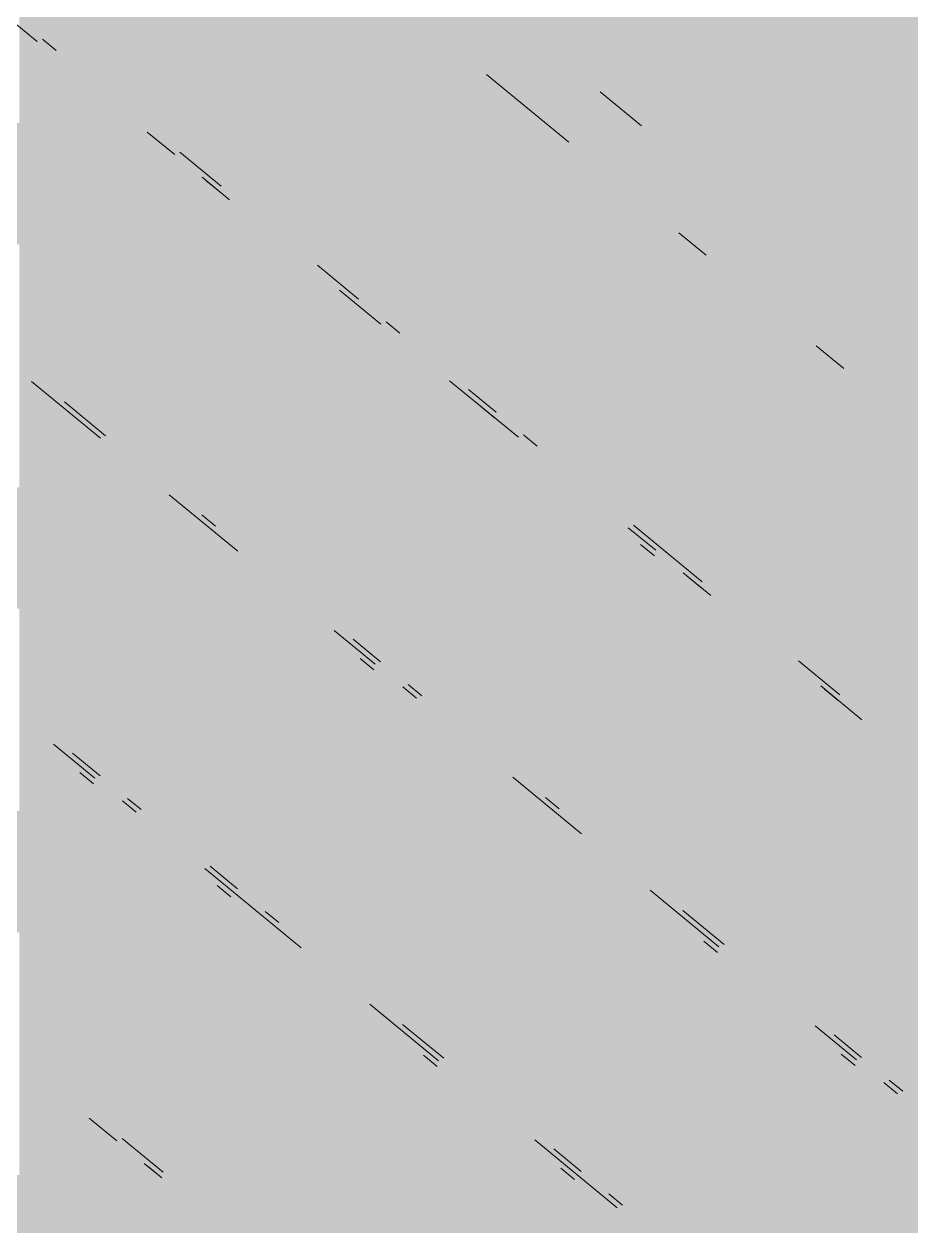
# Model space of a CAD drawing. Header units: millimetres. Extents: x 5 to 1315, y 5 to 292.
# Drawn here: x 1193.778 to 1195.892, y 88.47 to 91.334 of the extents above; entities that cross this region are included whole.
import ezdxf

# ---------------------------------------------------------------- set-up
doc = ezdxf.new("R2010")
doc.units = ezdxf.units.MM
doc.layers.add('EXISTING', color=7, linetype='Continuous')
doc.layers.add('IMAGES', color=7, linetype='Continuous')

# ---------------------------------------------------------------- blocks, each defined once
blk = doc.blocks.new('SHEET_03')
at = {"layer": 'EXISTING', "color": 250, "lineweight": 9}
for p, q in [((293.6785, 91.3996), (293.8095, 91.2918)), ((293.8548, 91.2708), (293.822, 91.2977)), ((294.8801, 91.2136), (295.0766, 91.052)), ((295.2499, 91.091), (295.1516, 91.1718)), ((294.0716, 91.0764), (294.1372, 91.0225)), ((294.248, 90.9476), (294.1497, 91.0284)), ((294.2027, 90.9686), (294.2682, 90.9148)), ((294.2446, 90.9342), (294.2118, 90.9611)), ((295.3388, 90.8365), (295.4043, 90.7826)), ((294.5756, 90.6782), (294.4773, 90.759)), ((294.5303, 90.6993), (294.6286, 90.6185)), ((294.6739, 90.5974), (294.6411, 90.6244)), ((295.6664, 90.5672), (295.7319, 90.5133)), ((293.7963, 90.4817), (293.9602, 90.347)), ((294.7924, 90.4838), (294.9563, 90.3492)), ((294.9032, 90.4089), (294.8377, 90.4628)), ((293.9726, 90.3529), (293.8744, 90.4337)), ((294.8998, 90.3955), (294.8671, 90.4224)), ((295.0015, 90.3281), (294.9688, 90.355)), ((294.124, 90.2123), (294.2878, 90.0777)), ((294.2348, 90.1374), (294.202, 90.1643)), ((295.2184, 90.1337), (295.2839, 90.0799)), ((295.3947, 90.0049), (295.2309, 90.1396)), ((295.2805, 90.0664), (295.2477, 90.0934)), ((295.3494, 90.026), (295.415, 89.9721)), ((295.3913, 89.9915), (295.3585, 90.0184)), ((294.5171, 89.8891), (294.6154, 89.8083)), ((294.6279, 89.8142), (294.5624, 89.8681)), ((294.612, 89.7949), (294.5793, 89.8219)), ((295.7223, 89.7356), (295.624, 89.8164)), ((294.681, 89.7545), (294.7137, 89.7275)), ((294.7262, 89.7334), (294.6934, 89.7603)), ((295.6771, 89.7567), (295.7754, 89.6759)), ((295.7189, 89.7222), (295.6862, 89.7491)), ((293.8487, 89.6176), (293.947, 89.5368)), ((293.9594, 89.5427), (293.8939, 89.5966)), ((293.9436, 89.5234), (293.9108, 89.5503)), ((294.9431, 89.539), (295.1069, 89.4043)), ((295.0538, 89.4641), (295.0211, 89.491)), ((294.0125, 89.483), (294.0452, 89.456)), ((294.0577, 89.4619), (294.025, 89.4888)), ((294.2091, 89.3214), (294.4384, 89.1328)), ((294.2871, 89.2734), (294.2216, 89.3272)), ((294.2712, 89.2541), (294.2384, 89.281)), ((295.2707, 89.2697), (295.4345, 89.135)), ((294.3854, 89.1926), (294.3526, 89.2195)), ((295.447, 89.1409), (295.3487, 89.2217)), ((295.4311, 89.1216), (295.3984, 89.1485)), ((294.6022, 88.9982), (294.766, 88.8635)), ((294.7785, 88.8694), (294.6802, 88.9502)), ((295.6639, 88.9465), (295.7622, 88.8657)), ((295.7746, 88.8716), (295.7091, 88.9254)), ((294.7626, 88.8501), (294.7299, 88.877)), ((295.7588, 88.8523), (295.726, 88.8792)), ((295.8277, 88.8118), (295.8604, 88.7849)), ((295.8729, 88.7908), (295.8402, 88.8177)), ((293.9338, 88.7267), (293.9993, 88.6728)), ((294.1101, 88.5979), (294.0118, 88.6786)), ((294.9954, 88.675), (295.192, 88.5134)), ((295.1062, 88.6), (295.0406, 88.6539)), ((294.0648, 88.6189), (294.0976, 88.592)), ((294.1067, 88.5844), (294.0739, 88.6114)), ((295.0903, 88.5808), (295.0575, 88.6077)), ((295.2045, 88.5192), (295.1717, 88.5462))]:
    blk.add_line(p, q, dxfattribs=at)
at = {"layer": 'IMAGES', "color": 7}
for points in [[(293.7673, 91.2906), (293.8636, 91.2906), (293.7673, 91.387), (293.8636, 91.387)], [(293.8636, 91.2906), (293.96, 91.2906), (293.8636, 91.387), (293.96, 91.387)], [(293.96, 91.2906), (294.4418, 91.2906), (293.96, 91.387), (294.4418, 91.387)], [(294.4418, 91.2906), (294.5382, 91.2906), (294.4418, 91.387), (294.5382, 91.387)], [(294.5382, 91.2906), (294.6345, 91.2906), (294.5382, 91.387), (294.6345, 91.387)], [(294.6345, 91.2906), (295.02, 91.2906), (294.6345, 91.387), (295.02, 91.387)], [(295.02, 91.2906), (295.2127, 91.2906), (295.02, 91.387), (295.2127, 91.387)], [(295.2127, 91.2906), (295.5982, 91.2906), (295.2127, 91.387), (295.5982, 91.387)], [(295.5982, 91.2906), (295.6945, 91.2906), (295.5982, 91.387), (295.6945, 91.387)], [(295.6945, 91.2906), (295.7909, 91.2906), (295.6945, 91.387), (295.7909, 91.387)], [(295.7909, 91.2906), (295.8873, 91.2906), (295.7909, 91.387), (295.8873, 91.387)], [(295.8873, 91.2906), (295.9836, 91.2906), (295.8873, 91.387), (295.9836, 91.387)], [(293.7673, 91.1942), (293.96, 91.1942), (293.7673, 91.2906), (293.96, 91.2906)], [(293.96, 91.1942), (294.0564, 91.1942), (293.96, 91.2906), (294.0564, 91.2906)], [(294.0564, 91.1942), (294.1527, 91.1942), (294.0564, 91.2906), (294.1527, 91.2906)], [(294.1527, 91.1942), (294.5382, 91.1942), (294.1527, 91.2906), (294.5382, 91.2906)], [(294.5382, 91.1942), (294.6345, 91.1942), (294.5382, 91.2906), (294.6345, 91.2906)], [(294.6345, 91.1942), (294.7309, 91.1942), (294.6345, 91.2906), (294.7309, 91.2906)], [(294.7309, 91.1942), (294.8273, 91.1942), (294.7309, 91.2906), (294.8273, 91.2906)], [(294.8273, 91.1942), (294.9236, 91.1942), (294.8273, 91.2906), (294.9236, 91.2906)], [(294.9236, 91.1942), (295.02, 91.1942), (294.9236, 91.2906), (295.02, 91.2906)], [(295.02, 91.0978), (295.1164, 91.0978), (295.02, 91.2906), (295.1164, 91.2906)], [(295.1164, 91.1942), (295.2127, 91.1942), (295.1164, 91.2906), (295.2127, 91.2906)], [(295.2127, 91.1942), (295.3091, 91.1942), (295.2127, 91.2906), (295.3091, 91.2906)], [(295.3091, 91.1942), (295.6945, 91.1942), (295.3091, 91.2906), (295.6945, 91.2906)], [(295.6945, 91.1942), (295.7909, 91.1942), (295.6945, 91.2906), (295.7909, 91.2906)], [(295.7909, 91.1942), (295.8873, 91.1942), (295.7909, 91.2906), (295.8873, 91.2906)], [(295.8873, 91.1942), (296.08, 91.1942), (295.8873, 91.2906), (296.08, 91.2906)], [(293.7673, 91.0978), (293.8636, 91.0978), (293.7673, 91.1942), (293.8636, 91.1942)], [(293.8636, 91.0978), (293.96, 91.0978), (293.8636, 91.1942), (293.96, 91.1942)], [(293.96, 91.0978), (294.0564, 91.0978), (293.96, 91.1942), (294.0564, 91.1942)], [(294.0564, 91.0978), (294.1527, 91.0978), (294.0564, 91.1942), (294.1527, 91.1942)], [(294.1527, 91.0978), (294.2491, 91.0978), (294.1527, 91.1942), (294.2491, 91.1942)], [(294.2491, 91.0978), (294.7309, 91.0978), (294.2491, 91.1942), (294.7309, 91.1942)], [(294.7309, 91.0978), (294.8273, 91.0978), (294.7309, 91.1942), (294.8273, 91.1942)], [(294.8273, 91.0978), (295.02, 91.0978), (294.8273, 91.1942), (295.02, 91.1942)], [(295.1164, 91.0978), (295.2127, 91.0978), (295.1164, 91.1942), (295.2127, 91.1942)], [(295.2127, 91.0978), (295.3091, 91.0978), (295.2127, 91.1942), (295.3091, 91.1942)], [(295.3091, 91.0978), (295.4055, 91.0978), (295.3091, 91.1942), (295.4055, 91.1942)], [(295.4055, 91.0978), (295.8873, 91.0978), (295.4055, 91.1942), (295.8873, 91.1942)], [(295.8873, 91.0978), (295.9836, 91.0978), (295.8873, 91.1942), (295.9836, 91.1942)], [(293.3818, 91.0014), (293.8636, 91.0014), (293.3818, 91.0978), (293.8636, 91.0978)], [(293.8636, 91.0014), (294.0564, 91.0014), (293.8636, 91.0978), (294.0564, 91.0978)], [(294.0564, 91.0014), (294.2491, 91.0014), (294.0564, 91.0978), (294.2491, 91.0978)], [(294.2491, 91.0014), (294.3455, 91.0014), (294.2491, 91.0978), (294.3455, 91.0978)], [(294.3455, 91.0014), (294.8273, 91.0014), (294.3455, 91.0978), (294.8273, 91.0978)], [(294.8273, 91.0014), (294.9236, 91.0014), (294.8273, 91.0978), (294.9236, 91.0978)], [(294.9236, 91.0014), (295.02, 91.0014), (294.9236, 91.0978), (295.02, 91.0978)], [(295.02, 91.0014), (295.1164, 91.0014), (295.02, 91.0978), (295.1164, 91.0978)], [(295.1164, 91.0014), (295.2127, 91.0014), (295.1164, 91.0978), (295.2127, 91.0978)], [(295.2127, 91.0014), (295.3091, 91.0014), (295.2127, 91.0978), (295.3091, 91.0978)], [(295.3091, 91.0014), (295.4055, 91.0014), (295.3091, 91.0978), (295.4055, 91.0978)], [(295.4055, 91.0014), (295.5018, 91.0014), (295.4055, 91.0978), (295.5018, 91.0978)], [(295.5018, 91.0014), (295.9836, 91.0014), (295.5018, 91.0978), (295.9836, 91.0978)], [(293.4782, 90.905), (293.96, 90.905), (293.4782, 91.0014), (293.96, 91.0014)], [(293.96, 90.905), (294.0564, 90.905), (293.96, 91.0014), (294.0564, 91.0014)], [(294.0564, 90.905), (294.1527, 90.905), (294.0564, 91.0014), (294.1527, 91.0014)], [(294.1527, 90.905), (294.3455, 90.905), (294.1527, 91.0014), (294.3455, 91.0014)], [(294.3455, 90.905), (294.4418, 90.905), (294.3455, 91.0014), (294.4418, 91.0014)], [(294.4418, 90.905), (294.5382, 90.905), (294.4418, 91.0014), (294.5382, 91.0014)], [(294.5382, 90.905), (295.02, 90.905), (294.5382, 91.0014), (295.02, 91.0014)], [(295.02, 90.905), (295.1164, 90.905), (295.02, 91.0014), (295.1164, 91.0014)], [(295.1164, 90.905), (295.2127, 90.905), (295.1164, 91.0014), (295.2127, 91.0014)], [(295.2127, 90.905), (295.4055, 90.905), (295.2127, 91.0014), (295.4055, 91.0014)], [(295.4055, 90.905), (295.5018, 90.905), (295.4055, 91.0014), (295.5018, 91.0014)], [(295.5018, 90.905), (295.5982, 90.905), (295.5018, 91.0014), (295.5982, 91.0014)], [(295.5982, 90.905), (296.08, 90.905), (295.5982, 91.0014), (296.08, 91.0014)], [(293.5745, 90.8086), (294.0564, 90.8086), (293.5745, 90.905), (294.0564, 90.905)], [(294.0564, 90.8086), (294.1527, 90.8086), (294.0564, 90.905), (294.1527, 90.905)], [(294.1527, 90.8086), (294.2491, 90.8086), (294.1527, 90.905), (294.2491, 90.905)], [(294.2491, 90.8086), (294.4418, 90.8086), (294.2491, 90.905), (294.4418, 90.905)], [(294.4418, 90.8086), (294.5382, 90.8086), (294.4418, 90.905), (294.5382, 90.905)], [(294.5382, 90.8086), (294.6345, 90.8086), (294.5382, 90.905), (294.6345, 90.905)], [(294.6345, 90.8086), (295.02, 90.8086), (294.6345, 90.905), (295.02, 90.905)], [(295.02, 90.8086), (295.1164, 90.8086), (295.02, 90.905), (295.1164, 90.905)], [(295.1164, 90.8086), (295.2127, 90.8086), (295.1164, 90.905), (295.2127, 90.905)], [(295.2127, 90.8086), (295.3091, 90.8086), (295.2127, 90.905), (295.3091, 90.905)], [(295.3091, 90.8086), (295.5018, 90.8086), (295.3091, 90.905), (295.5018, 90.905)], [(295.5018, 90.8086), (295.5982, 90.8086), (295.5018, 90.905), (295.5982, 90.905)], [(295.5982, 90.8086), (295.6945, 90.8086), (295.5982, 90.905), (295.6945, 90.905)], [(295.6945, 90.8086), (295.7909, 90.8086), (295.6945, 90.905), (295.7909, 90.905)], [(295.7909, 90.8086), (296.1764, 90.8086), (295.7909, 90.905), (296.1764, 90.905)], [(293.7673, 90.7122), (294.1527, 90.7122), (293.7673, 90.8086), (294.1527, 90.8086)], [(294.1527, 90.7122), (294.2491, 90.7122), (294.1527, 90.8086), (294.2491, 90.8086)], [(294.2491, 90.7122), (294.3455, 90.7122), (294.2491, 90.8086), (294.3455, 90.8086)], [(294.3455, 90.7122), (294.5382, 90.7122), (294.3455, 90.8086), (294.5382, 90.8086)], [(294.5382, 90.7122), (294.6345, 90.7122), (294.5382, 90.8086), (294.6345, 90.8086)], [(294.6345, 90.7122), (294.7309, 90.7122), (294.6345, 90.8086), (294.7309, 90.8086)], [(294.7309, 90.7122), (295.2127, 90.7122), (294.7309, 90.8086), (295.2127, 90.8086)], [(295.2127, 90.7122), (295.3091, 90.7122), (295.2127, 90.8086), (295.3091, 90.8086)], [(295.3091, 90.7122), (295.4055, 90.7122), (295.3091, 90.8086), (295.4055, 90.8086)], [(295.4055, 90.7122), (295.5018, 90.7122), (295.4055, 90.8086), (295.5018, 90.8086)], [(295.5018, 90.7122), (295.5982, 90.7122), (295.5018, 90.8086), (295.5982, 90.8086)], [(295.5982, 90.7122), (295.6945, 90.7122), (295.5982, 90.8086), (295.6945, 90.8086)], [(295.6945, 90.7122), (295.8873, 90.7122), (295.6945, 90.8086), (295.8873, 90.8086)], [(295.8873, 90.7122), (296.4655, 90.7122), (295.8873, 90.8086), (296.4655, 90.8086)], [(293.7673, 90.6158), (294.3455, 90.6158), (293.7673, 90.7122), (294.3455, 90.7122)], [(294.3455, 90.6158), (294.4418, 90.6158), (294.3455, 90.7122), (294.4418, 90.7122)], [(294.4418, 90.6158), (294.5382, 90.6158), (294.4418, 90.7122), (294.5382, 90.7122)], [(294.5382, 90.6158), (294.6345, 90.6158), (294.5382, 90.7122), (294.6345, 90.7122)], [(294.6345, 90.6158), (294.7309, 90.6158), (294.6345, 90.7122), (294.7309, 90.7122)], [(294.7309, 90.6158), (294.8273, 90.6158), (294.7309, 90.7122), (294.8273, 90.7122)], [(294.8273, 90.6158), (295.3091, 90.6158), (294.8273, 90.7122), (295.3091, 90.7122)], [(295.3091, 90.6158), (295.4055, 90.6158), (295.3091, 90.7122), (295.4055, 90.7122)], [(295.4055, 90.6158), (295.5018, 90.6158), (295.4055, 90.7122), (295.5018, 90.7122)], [(295.5018, 90.6158), (295.5982, 90.6158), (295.5018, 90.7122), (295.5982, 90.7122)], [(295.5982, 90.6158), (295.7909, 90.6158), (295.5982, 90.7122), (295.7909, 90.7122)], [(295.7909, 90.6158), (295.8873, 90.6158), (295.7909, 90.7122), (295.8873, 90.7122)], [(295.8873, 90.6158), (295.9836, 90.6158), (295.8873, 90.7122), (295.9836, 90.7122)], [(293.7673, 90.5194), (293.8636, 90.5194), (293.7673, 90.6158), (293.8636, 90.6158)], [(293.8636, 90.5194), (293.96, 90.5194), (293.8636, 90.6158), (293.96, 90.6158)], [(293.96, 90.5194), (294.4418, 90.5194), (293.96, 90.6158), (294.4418, 90.6158)], [(294.4418, 90.5194), (294.5382, 90.5194), (294.4418, 90.6158), (294.5382, 90.6158)], [(294.5382, 90.5194), (294.6345, 90.5194), (294.5382, 90.6158), (294.6345, 90.6158)], [(294.6345, 90.5194), (294.7309, 90.5194), (294.6345, 90.6158), (294.7309, 90.6158)], [(294.7309, 90.5194), (294.8273, 90.5194), (294.7309, 90.6158), (294.8273, 90.6158)], [(294.8273, 90.5194), (294.9236, 90.5194), (294.8273, 90.6158), (294.9236, 90.6158)], [(294.9236, 90.5194), (295.4055, 90.5194), (294.9236, 90.6158), (295.4055, 90.6158)], [(295.4055, 90.5194), (295.5982, 90.5194), (295.4055, 90.6158), (295.5982, 90.6158)], [(295.5982, 90.5194), (295.7909, 90.5194), (295.5982, 90.6158), (295.7909, 90.6158)], [(295.7909, 90.5194), (295.8873, 90.5194), (295.7909, 90.6158), (295.8873, 90.6158)], [(295.8873, 90.5194), (295.9836, 90.5194), (295.8873, 90.6158), (295.9836, 90.6158)], [(293.7673, 90.423), (293.96, 90.423), (293.7673, 90.5194), (293.96, 90.5194)], [(293.96, 90.423), (294.0564, 90.423), (293.96, 90.5194), (294.0564, 90.5194)], [(294.0564, 90.423), (294.5382, 90.423), (294.0564, 90.5194), (294.5382, 90.5194)], [(294.5382, 90.423), (294.6345, 90.423), (294.5382, 90.5194), (294.6345, 90.5194)], [(294.6345, 90.423), (294.7309, 90.423), (294.6345, 90.5194), (294.7309, 90.5194)], [(294.7309, 90.423), (294.9236, 90.423), (294.7309, 90.5194), (294.9236, 90.5194)], [(294.9236, 90.423), (295.02, 90.423), (294.9236, 90.5194), (295.02, 90.5194)], [(295.02, 90.423), (295.5018, 90.423), (295.02, 90.5194), (295.5018, 90.5194)], [(295.5018, 90.423), (295.5982, 90.423), (295.5018, 90.5194), (295.5982, 90.5194)], [(295.5982, 90.423), (295.6945, 90.423), (295.5982, 90.5194), (295.6945, 90.5194)], [(295.6945, 90.423), (295.7909, 90.423), (295.6945, 90.5194), (295.7909, 90.5194)], [(295.7909, 90.423), (295.8873, 90.423), (295.7909, 90.5194), (295.8873, 90.5194)], [(295.8873, 90.423), (295.9836, 90.423), (295.8873, 90.5194), (295.9836, 90.5194)], [(293.7673, 90.3266), (293.8636, 90.3266), (293.7673, 90.423), (293.8636, 90.423)], [(293.8636, 90.3266), (294.0564, 90.3266), (293.8636, 90.423), (294.0564, 90.423)], [(294.0564, 90.3266), (294.1527, 90.3266), (294.0564, 90.423), (294.1527, 90.423)], [(294.1527, 90.3266), (294.7309, 90.3266), (294.1527, 90.423), (294.7309, 90.423)], [(294.7309, 90.3266), (294.8273, 90.3266), (294.7309, 90.423), (294.8273, 90.423)], [(294.8273, 90.3266), (295.02, 90.3266), (294.8273, 90.423), (295.02, 90.423)], [(295.02, 90.3266), (295.1164, 90.3266), (295.02, 90.423), (295.1164, 90.423)], [(295.1164, 90.3266), (295.2127, 90.3266), (295.1164, 90.423), (295.2127, 90.423)], [(295.2127, 90.3266), (295.6945, 90.3266), (295.2127, 90.423), (295.6945, 90.423)], [(295.6945, 90.3266), (295.7909, 90.3266), (295.6945, 90.423), (295.7909, 90.423)], [(295.7909, 90.3266), (295.8873, 90.3266), (295.7909, 90.423), (295.8873, 90.423)], [(295.8873, 90.3266), (296.08, 90.3266), (295.8873, 90.423), (296.08, 90.423)], [(293.7673, 90.2302), (293.8636, 90.2302), (293.7673, 90.3266), (293.8636, 90.3266)], [(293.8636, 90.2302), (293.96, 90.2302), (293.8636, 90.3266), (293.96, 90.3266)], [(293.96, 90.2302), (294.0564, 90.2302), (293.96, 90.3266), (294.0564, 90.3266)], [(294.0564, 90.2302), (294.1527, 90.2302), (294.0564, 90.3266), (294.1527, 90.3266)], [(294.1527, 90.2302), (294.2491, 90.2302), (294.1527, 90.3266), (294.2491, 90.3266)], [(294.2491, 90.2302), (294.3455, 90.2302), (294.2491, 90.3266), (294.3455, 90.3266)], [(294.3455, 90.2302), (294.9236, 90.2302), (294.3455, 90.3266), (294.9236, 90.3266)], [(294.9236, 90.2302), (295.02, 90.2302), (294.9236, 90.3266), (295.02, 90.3266)], [(295.02, 90.2302), (295.1164, 90.2302), (295.02, 90.3266), (295.1164, 90.3266)], [(295.1164, 90.2302), (295.2127, 90.2302), (295.1164, 90.3266), (295.2127, 90.3266)], [(295.2127, 90.2302), (295.3091, 90.2302), (295.2127, 90.3266), (295.3091, 90.3266)], [(295.3091, 90.2302), (295.7909, 90.2302), (295.3091, 90.3266), (295.7909, 90.3266)], [(295.7909, 90.2302), (295.8873, 90.2302), (295.7909, 90.3266), (295.8873, 90.3266)], [(295.8873, 90.2302), (296.1764, 90.2302), (295.8873, 90.3266), (296.1764, 90.3266)], [(293.3818, 90.1338), (293.8636, 90.1338), (293.3818, 90.2302), (293.8636, 90.2302)], [(293.8636, 90.1338), (293.96, 90.1338), (293.8636, 90.2302), (293.96, 90.2302)], [(293.96, 90.1338), (294.0564, 90.1338), (293.96, 90.2302), (294.0564, 90.2302)], [(294.0564, 90.1338), (294.2491, 90.1338), (294.0564, 90.2302), (294.2491, 90.2302)], [(294.2491, 90.1338), (294.3455, 90.1338), (294.2491, 90.2302), (294.3455, 90.2302)], [(294.3455, 90.1338), (294.4418, 90.1338), (294.3455, 90.2302), (294.4418, 90.2302)], [(294.4418, 90.1338), (294.9236, 90.1338), (294.4418, 90.2302), (294.9236, 90.2302)], [(294.9236, 90.1338), (295.02, 90.1338), (294.9236, 90.2302), (295.02, 90.2302)], [(295.02, 90.1338), (295.1164, 90.1338), (295.02, 90.2302), (295.1164, 90.2302)], [(295.1164, 90.1338), (295.2127, 90.1338), (295.1164, 90.2302), (295.2127, 90.2302)], [(295.2127, 90.1338), (295.3091, 90.1338), (295.2127, 90.2302), (295.3091, 90.2302)], [(295.3091, 90.1338), (295.4055, 90.1338), (295.3091, 90.2302), (295.4055, 90.2302)], [(295.4055, 90.1338), (295.8873, 90.1338), (295.4055, 90.2302), (295.8873, 90.2302)], [(295.8873, 90.1338), (295.9836, 90.1338), (295.8873, 90.2302), (295.9836, 90.2302)], [(293.5745, 90.0374), (294.0564, 90.0374), (293.5745, 90.1338), (294.0564, 90.1338)], [(294.0564, 90.0374), (294.1527, 90.0374), (294.0564, 90.1338), (294.1527, 90.1338)], [(294.1527, 90.0374), (294.3455, 90.0374), (294.1527, 90.1338), (294.3455, 90.1338)], [(294.3455, 90.0374), (294.4418, 90.0374), (294.3455, 90.1338), (294.4418, 90.1338)], [(294.4418, 90.0374), (294.5382, 90.0374), (294.4418, 90.1338), (294.5382, 90.1338)], [(294.5382, 90.0374), (295.02, 90.0374), (294.5382, 90.1338), (295.02, 90.1338)], [(295.02, 90.0374), (295.1164, 90.0374), (295.02, 90.1338), (295.1164, 90.1338)], [(295.1164, 90.0374), (295.3091, 90.0374), (295.1164, 90.1338), (295.3091, 90.1338)], [(295.3091, 90.0374), (295.4055, 90.0374), (295.3091, 90.1338), (295.4055, 90.1338)], [(295.4055, 90.0374), (295.5982, 90.0374), (295.4055, 90.1338), (295.5982, 90.1338)], [(295.5982, 90.0374), (295.9836, 90.0374), (295.5982, 90.1338), (295.9836, 90.1338)], [(293.6709, 89.941), (294.1527, 89.941), (293.6709, 90.0374), (294.1527, 90.0374)], [(294.1527, 89.941), (294.2491, 89.941), (294.1527, 90.0374), (294.2491, 90.0374)], [(294.2491, 89.941), (294.3455, 89.941), (294.2491, 90.0374), (294.3455, 90.0374)], [(294.3455, 89.941), (294.4418, 89.941), (294.3455, 90.0374), (294.4418, 90.0374)], [(294.4418, 89.941), (294.5382, 89.941), (294.4418, 90.0374), (294.5382, 90.0374)], [(294.5382, 89.941), (294.6345, 89.941), (294.5382, 90.0374), (294.6345, 90.0374)], [(294.6345, 89.941), (295.1164, 89.941), (294.6345, 90.0374), (295.1164, 90.0374)], [(295.1164, 89.941), (295.3091, 89.941), (295.1164, 90.0374), (295.3091, 90.0374)], [(295.3091, 89.941), (295.4055, 89.941), (295.3091, 90.0374), (295.4055, 90.0374)], [(295.4055, 89.941), (295.5018, 89.941), (295.4055, 90.0374), (295.5018, 90.0374)], [(295.5018, 89.941), (295.5982, 89.941), (295.5018, 90.0374), (295.5982, 90.0374)], [(295.5982, 89.941), (295.6945, 89.941), (295.5982, 90.0374), (295.6945, 90.0374)], [(295.6945, 89.941), (296.08, 89.941), (295.6945, 90.0374), (296.08, 90.0374)], [(293.7673, 89.8446), (294.2491, 89.8446), (293.7673, 89.941), (294.2491, 89.941)], [(294.2491, 89.8446), (294.3455, 89.8446), (294.2491, 89.941), (294.3455, 89.941)], [(294.3455, 89.8446), (294.4418, 89.8446), (294.3455, 89.941), (294.4418, 89.941)], [(294.4418, 89.8446), (294.5382, 89.8446), (294.4418, 89.941), (294.5382, 89.941)], [(294.5382, 89.8446), (294.6345, 89.8446), (294.5382, 89.941), (294.6345, 89.941)], [(294.6345, 89.8446), (294.7309, 89.8446), (294.6345, 89.941), (294.7309, 89.941)], [(294.7309, 89.8446), (295.2127, 89.8446), (294.7309, 89.941), (295.2127, 89.941)], [(295.2127, 89.8446), (295.3091, 89.8446), (295.2127, 89.941), (295.3091, 89.941)], [(295.3091, 89.8446), (295.4055, 89.8446), (295.3091, 89.941), (295.4055, 89.941)], [(295.4055, 89.8446), (295.5018, 89.8446), (295.4055, 89.941), (295.5018, 89.941)], [(295.5018, 89.8446), (295.5982, 89.8446), (295.5018, 89.941), (295.5982, 89.941)], [(295.5982, 89.8446), (295.6945, 89.8446), (295.5982, 89.941), (295.6945, 89.941)], [(295.6945, 89.8446), (295.7909, 89.8446), (295.6945, 89.941), (295.7909, 89.941)], [(295.7909, 89.8446), (296.1764, 89.8446), (295.7909, 89.941), (296.1764, 89.941)], [(293.7673, 89.7482), (293.8636, 89.7482), (293.7673, 89.8446), (293.8636, 89.8446)], [(293.8636, 89.7482), (294.3455, 89.7482), (293.8636, 89.8446), (294.3455, 89.8446)], [(294.3455, 89.7482), (294.4418, 89.7482), (294.3455, 89.8446), (294.4418, 89.8446)], [(294.4418, 89.7482), (294.5382, 89.7482), (294.4418, 89.8446), (294.5382, 89.8446)], [(294.5382, 89.7482), (294.7309, 89.7482), (294.5382, 89.8446), (294.7309, 89.8446)], [(294.7309, 89.7482), (294.9236, 89.7482), (294.7309, 89.8446), (294.9236, 89.8446)], [(294.9236, 89.7482), (295.3091, 89.7482), (294.9236, 89.8446), (295.3091, 89.8446)], [(295.3091, 89.7482), (295.4055, 89.7482), (295.3091, 89.8446), (295.4055, 89.8446)], [(295.4055, 89.7482), (295.5018, 89.7482), (295.4055, 89.8446), (295.5018, 89.8446)], [(295.5018, 89.7482), (295.5982, 89.7482), (295.5018, 89.8446), (295.5982, 89.8446)], [(295.5982, 89.7482), (295.6945, 89.7482), (295.5982, 89.8446), (295.6945, 89.8446)], [(295.6945, 89.7482), (295.7909, 89.7482), (295.6945, 89.8446), (295.7909, 89.8446)], [(295.7909, 89.7482), (295.8873, 89.7482), (295.7909, 89.8446), (295.8873, 89.8446)], [(295.8873, 89.7482), (296.3691, 89.7482), (295.8873, 89.8446), (296.3691, 89.8446)], [(293.7673, 89.5554), (293.8636, 89.5554), (293.7673, 89.7482), (293.8636, 89.7482)], [(293.8636, 89.6518), (293.96, 89.6518), (293.8636, 89.7482), (293.96, 89.7482)], [(293.96, 89.6518), (294.6345, 89.6518), (293.96, 89.7482), (294.6345, 89.7482)], [(294.6345, 89.6518), (294.7309, 89.6518), (294.6345, 89.7482), (294.7309, 89.7482)], [(294.7309, 89.6518), (294.8273, 89.6518), (294.7309, 89.7482), (294.8273, 89.7482)], [(294.8273, 89.6518), (294.9236, 89.6518), (294.8273, 89.7482), (294.9236, 89.7482)], [(294.9236, 89.6518), (295.02, 89.6518), (294.9236, 89.7482), (295.02, 89.7482)], [(295.02, 89.6518), (295.5018, 89.6518), (295.02, 89.7482), (295.5018, 89.7482)], [(295.5018, 89.6518), (295.5982, 89.6518), (295.5018, 89.7482), (295.5982, 89.7482)], [(295.5982, 89.6518), (295.6945, 89.6518), (295.5982, 89.7482), (295.6945, 89.7482)], [(295.6945, 89.6518), (295.8873, 89.6518), (295.6945, 89.7482), (295.8873, 89.7482)], [(295.8873, 89.6518), (295.9836, 89.6518), (295.8873, 89.7482), (295.9836, 89.7482)], [(293.8636, 89.5554), (293.96, 89.5554), (293.8636, 89.6518), (293.96, 89.6518)], [(293.96, 89.5554), (294.0564, 89.5554), (293.96, 89.6518), (294.0564, 89.6518)], [(294.0564, 89.5554), (294.1527, 89.5554), (294.0564, 89.6518), (294.1527, 89.6518)], [(294.1527, 89.5554), (294.6345, 89.5554), (294.1527, 89.6518), (294.6345, 89.6518)], [(294.6345, 89.5554), (294.7309, 89.5554), (294.6345, 89.6518), (294.7309, 89.6518)], [(294.7309, 89.5554), (294.9236, 89.5554), (294.7309, 89.6518), (294.9236, 89.6518)], [(294.9236, 89.5554), (295.02, 89.5554), (294.9236, 89.6518), (295.02, 89.6518)], [(295.02, 89.5554), (295.1164, 89.5554), (295.02, 89.6518), (295.1164, 89.6518)], [(295.1164, 89.5554), (295.5982, 89.5554), (295.1164, 89.6518), (295.5982, 89.6518)], [(295.5982, 89.5554), (295.6945, 89.5554), (295.5982, 89.6518), (295.6945, 89.6518)], [(295.6945, 89.5554), (295.7909, 89.5554), (295.6945, 89.6518), (295.7909, 89.6518)], [(295.7909, 89.5554), (295.9836, 89.5554), (295.7909, 89.6518), (295.9836, 89.6518)], [(293.7673, 89.4589), (293.8636, 89.4589), (293.7673, 89.5554), (293.8636, 89.5554)], [(293.8636, 89.4589), (294.0564, 89.4589), (293.8636, 89.5554), (294.0564, 89.5554)], [(294.0564, 89.4589), (294.1527, 89.4589), (294.0564, 89.5554), (294.1527, 89.5554)], [(294.1527, 89.4589), (294.2491, 89.4589), (294.1527, 89.5554), (294.2491, 89.5554)], [(294.2491, 89.4589), (294.7309, 89.4589), (294.2491, 89.5554), (294.7309, 89.5554)], [(294.7309, 89.4589), (294.8273, 89.4589), (294.7309, 89.5554), (294.8273, 89.5554)], [(294.8273, 89.4589), (294.9236, 89.4589), (294.8273, 89.5554), (294.9236, 89.5554)], [(294.9236, 89.4589), (295.1164, 89.4589), (294.9236, 89.5554), (295.1164, 89.5554)], [(295.1164, 89.4589), (295.2127, 89.4589), (295.1164, 89.5554), (295.2127, 89.5554)], [(295.2127, 89.4589), (295.6945, 89.4589), (295.2127, 89.5554), (295.6945, 89.5554)], [(295.6945, 89.4589), (295.8873, 89.4589), (295.6945, 89.5554), (295.8873, 89.5554)], [(295.8873, 89.4589), (296.08, 89.4589), (295.8873, 89.5554), (296.08, 89.5554)], [(293.3818, 89.3625), (293.8636, 89.3625), (293.3818, 89.4589), (293.8636, 89.4589)], [(293.8636, 89.3625), (293.96, 89.3625), (293.8636, 89.4589), (293.96, 89.4589)], [(293.96, 89.3625), (294.0564, 89.3625), (293.96, 89.4589), (294.0564, 89.4589)], [(294.0564, 89.3625), (294.1527, 89.3625), (294.0564, 89.4589), (294.1527, 89.4589)], [(294.1527, 89.3625), (294.2491, 89.3625), (294.1527, 89.4589), (294.2491, 89.4589)], [(294.2491, 89.3625), (294.3455, 89.3625), (294.2491, 89.4589), (294.3455, 89.4589)], [(294.3455, 89.3625), (294.8273, 89.3625), (294.3455, 89.4589), (294.8273, 89.4589)], [(294.8273, 89.3625), (294.9236, 89.3625), (294.8273, 89.4589), (294.9236, 89.4589)], [(294.9236, 89.3625), (295.02, 89.3625), (294.9236, 89.4589), (295.02, 89.4589)], [(295.02, 89.3625), (295.2127, 89.3625), (295.02, 89.4589), (295.2127, 89.4589)], [(295.2127, 89.3625), (295.3091, 89.3625), (295.2127, 89.4589), (295.3091, 89.4589)], [(295.3091, 89.3625), (295.4055, 89.3625), (295.3091, 89.4589), (295.4055, 89.4589)], [(295.4055, 89.3625), (295.8873, 89.3625), (295.4055, 89.4589), (295.8873, 89.4589)], [(295.8873, 89.3625), (295.9836, 89.3625), (295.8873, 89.4589), (295.9836, 89.4589)], [(293.4782, 89.2661), (294.0564, 89.2661), (293.4782, 89.3625), (294.0564, 89.3625)], [(294.0564, 89.2661), (294.1527, 89.2661), (294.0564, 89.3625), (294.1527, 89.3625)], [(294.1527, 89.2661), (294.2491, 89.2661), (294.1527, 89.3625), (294.2491, 89.3625)], [(294.2491, 89.2661), (294.3455, 89.2661), (294.2491, 89.3625), (294.3455, 89.3625)], [(294.3455, 89.2661), (294.9236, 89.2661), (294.3455, 89.3625), (294.9236, 89.3625)], [(294.9236, 89.2661), (295.02, 89.2661), (294.9236, 89.3625), (295.02, 89.3625)], [(295.02, 89.2661), (295.1164, 89.2661), (295.02, 89.3625), (295.1164, 89.3625)], [(295.1164, 89.2661), (295.2127, 89.2661), (295.1164, 89.3625), (295.2127, 89.3625)], [(295.2127, 89.2661), (295.3091, 89.2661), (295.2127, 89.3625), (295.3091, 89.3625)], [(295.3091, 89.2661), (295.4055, 89.2661), (295.3091, 89.3625), (295.4055, 89.3625)], [(295.4055, 89.2661), (295.5018, 89.2661), (295.4055, 89.3625), (295.5018, 89.3625)], [(295.5018, 89.2661), (296.08, 89.2661), (295.5018, 89.3625), (296.08, 89.3625)], [(293.5745, 89.1697), (294.1527, 89.1697), (293.5745, 89.2661), (294.1527, 89.2661)], [(294.1527, 89.1697), (294.2491, 89.1697), (294.1527, 89.2661), (294.2491, 89.2661)], [(294.2491, 89.1697), (294.4418, 89.1697), (294.2491, 89.2661), (294.4418, 89.2661)], [(294.4418, 89.1697), (295.1164, 89.1697), (294.4418, 89.2661), (295.1164, 89.2661)], [(295.1164, 89.1697), (295.2127, 89.1697), (295.1164, 89.2661), (295.2127, 89.2661)], [(295.2127, 89.1697), (295.3091, 89.1697), (295.2127, 89.2661), (295.3091, 89.2661)], [(295.3091, 89.1697), (295.4055, 89.1697), (295.3091, 89.2661), (295.4055, 89.2661)], [(295.4055, 89.1697), (295.5018, 89.1697), (295.4055, 89.2661), (295.5018, 89.2661)], [(295.5018, 89.1697), (295.5982, 89.1697), (295.5018, 89.2661), (295.5982, 89.2661)], [(295.5982, 89.1697), (296.08, 89.1697), (295.5982, 89.2661), (296.08, 89.2661)], [(293.7673, 89.0733), (294.2491, 89.0733), (293.7673, 89.1697), (294.2491, 89.1697)], [(294.2491, 89.0733), (294.3455, 89.0733), (294.2491, 89.1697), (294.3455, 89.1697)], [(294.3455, 89.0733), (294.5382, 89.0733), (294.3455, 89.1697), (294.5382, 89.1697)], [(294.5382, 89.0733), (294.6345, 89.0733), (294.5382, 89.1697), (294.6345, 89.1697)], [(294.6345, 89.0733), (294.7309, 89.0733), (294.6345, 89.1697), (294.7309, 89.1697)], [(294.7309, 89.0733), (295.2127, 89.0733), (294.7309, 89.1697), (295.2127, 89.1697)], [(295.2127, 89.0733), (295.3091, 89.0733), (295.2127, 89.1697), (295.3091, 89.1697)], [(295.3091, 89.0733), (295.4055, 89.0733), (295.3091, 89.1697), (295.4055, 89.1697)], [(295.4055, 89.0733), (295.5018, 89.0733), (295.4055, 89.1697), (295.5018, 89.1697)], [(295.5018, 89.0733), (295.5982, 89.0733), (295.5018, 89.1697), (295.5982, 89.1697)], [(295.5982, 89.0733), (295.6945, 89.0733), (295.5982, 89.1697), (295.6945, 89.1697)], [(295.6945, 89.0733), (296.1764, 89.0733), (295.6945, 89.1697), (296.1764, 89.1697)], [(293.7673, 88.9769), (293.8636, 88.9769), (293.7673, 89.0733), (293.8636, 89.0733)], [(293.8636, 88.9769), (294.3455, 88.9769), (293.8636, 89.0733), (294.3455, 89.0733)], [(294.3455, 88.9769), (294.4418, 88.9769), (294.3455, 89.0733), (294.4418, 89.0733)], [(294.4418, 88.9769), (294.5382, 88.9769), (294.4418, 89.0733), (294.5382, 89.0733)], [(294.5382, 88.9769), (294.7309, 88.9769), (294.5382, 89.0733), (294.7309, 89.0733)], [(294.7309, 88.9769), (294.8273, 88.9769), (294.7309, 89.0733), (294.8273, 89.0733)], [(294.8273, 88.9769), (295.3091, 88.9769), (294.8273, 89.0733), (295.3091, 89.0733)], [(295.3091, 88.9769), (295.4055, 88.9769), (295.3091, 89.0733), (295.4055, 89.0733)], [(295.4055, 88.8805), (295.5018, 88.8805), (295.4055, 89.0733), (295.5018, 89.0733)], [(295.5018, 88.9769), (295.5982, 88.9769), (295.5018, 89.0733), (295.5982, 89.0733)], [(295.5982, 88.9769), (295.6945, 88.9769), (295.5982, 89.0733), (295.6945, 89.0733)], [(295.6945, 88.9769), (295.7909, 88.9769), (295.6945, 89.0733), (295.7909, 89.0733)], [(295.7909, 88.9769), (296.3691, 88.9769), (295.7909, 89.0733), (296.3691, 89.0733)], [(293.7673, 88.8805), (293.96, 88.8805), (293.7673, 88.9769), (293.96, 88.9769)], [(293.96, 88.8805), (294.4418, 88.8805), (293.96, 88.9769), (294.4418, 88.9769)], [(294.4418, 88.8805), (294.5382, 88.8805), (294.4418, 88.9769), (294.5382, 88.9769)], [(294.5382, 88.8805), (294.6345, 88.8805), (294.5382, 88.9769), (294.6345, 88.9769)], [(294.6345, 88.8805), (294.8273, 88.8805), (294.6345, 88.9769), (294.8273, 88.9769)], [(294.8273, 88.8805), (294.9236, 88.8805), (294.8273, 88.9769), (294.9236, 88.9769)], [(294.9236, 88.8805), (295.4055, 88.8805), (294.9236, 88.9769), (295.4055, 88.9769)], [(295.5018, 88.8805), (295.5982, 88.8805), (295.5018, 88.9769), (295.5982, 88.9769)], [(295.5982, 88.8805), (295.6945, 88.8805), (295.5982, 88.9769), (295.6945, 88.9769)], [(295.6945, 88.8805), (295.7909, 88.8805), (295.6945, 88.9769), (295.7909, 88.9769)], [(295.7909, 88.8805), (295.8873, 88.8805), (295.7909, 88.9769), (295.8873, 88.9769)], [(295.8873, 88.8805), (295.9836, 88.8805), (295.8873, 88.9769), (295.9836, 88.9769)], [(293.7673, 88.6877), (293.96, 88.6877), (293.7673, 88.8805), (293.96, 88.8805)], [(293.96, 88.7841), (294.0564, 88.7841), (293.96, 88.8805), (294.0564, 88.8805)], [(294.0564, 88.7841), (294.5382, 88.7841), (294.0564, 88.8805), (294.5382, 88.8805)], [(294.5382, 88.7841), (294.6345, 88.7841), (294.5382, 88.8805), (294.6345, 88.8805)], [(294.6345, 88.7841), (294.7309, 88.7841), (294.6345, 88.8805), (294.7309, 88.8805)], [(294.7309, 88.7841), (294.8273, 88.7841), (294.7309, 88.8805), (294.8273, 88.8805)], [(294.8273, 88.7841), (294.9236, 88.7841), (294.8273, 88.8805), (294.9236, 88.8805)], [(294.9236, 88.7841), (295.02, 88.7841), (294.9236, 88.8805), (295.02, 88.8805)], [(295.02, 88.7841), (295.5018, 88.7841), (295.02, 88.8805), (295.5018, 88.8805)], [(295.5018, 88.7841), (295.6945, 88.7841), (295.5018, 88.8805), (295.6945, 88.8805)], [(295.6945, 88.7841), (295.8873, 88.7841), (295.6945, 88.8805), (295.8873, 88.8805)], [(295.8873, 88.7841), (295.9836, 88.7841), (295.8873, 88.8805), (295.9836, 88.8805)], [(293.96, 88.6877), (294.0564, 88.6877), (293.96, 88.7841), (294.0564, 88.7841)], [(294.0564, 88.6877), (294.1527, 88.6877), (294.0564, 88.7841), (294.1527, 88.7841)], [(294.1527, 88.6877), (294.7309, 88.6877), (294.1527, 88.7841), (294.7309, 88.7841)], [(294.7309, 88.6877), (294.8273, 88.6877), (294.7309, 88.7841), (294.8273, 88.7841)], [(294.8273, 88.6877), (295.02, 88.6877), (294.8273, 88.7841), (295.02, 88.7841)], [(295.02, 88.6877), (295.1164, 88.6877), (295.02, 88.7841), (295.1164, 88.7841)], [(295.1164, 88.6877), (295.2127, 88.6877), (295.1164, 88.7841), (295.2127, 88.7841)], [(295.2127, 88.6877), (295.6945, 88.6877), (295.2127, 88.7841), (295.6945, 88.7841)], [(295.6945, 88.6877), (295.7909, 88.6877), (295.6945, 88.7841), (295.7909, 88.7841)], [(295.7909, 88.6877), (295.8873, 88.6877), (295.7909, 88.7841), (295.8873, 88.7841)], [(295.8873, 88.6877), (295.9836, 88.6877), (295.8873, 88.7841), (295.9836, 88.7841)], [(293.7673, 88.5913), (293.96, 88.5913), (293.7673, 88.6877), (293.96, 88.6877)], [(293.96, 88.5913), (294.1527, 88.5913), (293.96, 88.6877), (294.1527, 88.6877)], [(294.1527, 88.5913), (294.2491, 88.5913), (294.1527, 88.6877), (294.2491, 88.6877)], [(294.2491, 88.5913), (294.3455, 88.5913), (294.2491, 88.6877), (294.3455, 88.6877)], [(294.3455, 88.5913), (294.8273, 88.5913), (294.3455, 88.6877), (294.8273, 88.6877)], [(294.8273, 88.5913), (294.9236, 88.5913), (294.8273, 88.6877), (294.9236, 88.6877)], [(294.9236, 88.5913), (295.1164, 88.5913), (294.9236, 88.6877), (295.1164, 88.6877)], [(295.1164, 88.5913), (295.2127, 88.5913), (295.1164, 88.6877), (295.2127, 88.6877)], [(295.2127, 88.5913), (295.3091, 88.5913), (295.2127, 88.6877), (295.3091, 88.6877)], [(295.3091, 88.5913), (295.7909, 88.5913), (295.3091, 88.6877), (295.7909, 88.6877)], [(295.7909, 88.5913), (295.9836, 88.5913), (295.7909, 88.6877), (295.9836, 88.6877)], [(293.4782, 88.4949), (293.8636, 88.4949), (293.4782, 88.5913), (293.8636, 88.5913)], [(293.8636, 88.4949), (293.96, 88.4949), (293.8636, 88.5913), (293.96, 88.5913)], [(293.96, 88.4949), (294.0564, 88.4949), (293.96, 88.5913), (294.0564, 88.5913)], [(294.0564, 88.4949), (294.1527, 88.4949), (294.0564, 88.5913), (294.1527, 88.5913)], [(294.1527, 88.4949), (294.2491, 88.4949), (294.1527, 88.5913), (294.2491, 88.5913)], [(294.2491, 88.4949), (294.3455, 88.4949), (294.2491, 88.5913), (294.3455, 88.5913)], [(294.3455, 88.4949), (294.4418, 88.4949), (294.3455, 88.5913), (294.4418, 88.5913)], [(294.4418, 88.4949), (294.9236, 88.4949), (294.4418, 88.5913), (294.9236, 88.5913)], [(294.9236, 88.4949), (295.02, 88.4949), (294.9236, 88.5913), (295.02, 88.5913)], [(295.02, 88.4949), (295.2127, 88.4949), (295.02, 88.5913), (295.2127, 88.5913)], [(295.2127, 88.4949), (295.3091, 88.4949), (295.2127, 88.5913), (295.3091, 88.5913)], [(295.3091, 88.4949), (295.4055, 88.4949), (295.3091, 88.5913), (295.4055, 88.5913)], [(295.4055, 88.4949), (295.8873, 88.4949), (295.4055, 88.5913), (295.8873, 88.5913)], [(295.8873, 88.3985), (295.9836, 88.3985), (295.8873, 88.5913), (295.9836, 88.5913)], [(293.5745, 88.3985), (294.0564, 88.3985), (293.5745, 88.4949), (294.0564, 88.4949)], [(294.0564, 88.3985), (294.1527, 88.3985), (294.0564, 88.4949), (294.1527, 88.4949)], [(294.1527, 88.3985), (294.2491, 88.3985), (294.1527, 88.4949), (294.2491, 88.4949)], [(294.2491, 88.3985), (294.3455, 88.3985), (294.2491, 88.4949), (294.3455, 88.4949)], [(294.3455, 88.3985), (294.4418, 88.3985), (294.3455, 88.4949), (294.4418, 88.4949)], [(294.4418, 88.3985), (294.5382, 88.3985), (294.4418, 88.4949), (294.5382, 88.4949)], [(294.5382, 88.3985), (295.02, 88.3985), (294.5382, 88.4949), (295.02, 88.4949)], [(295.02, 88.3985), (295.1164, 88.3985), (295.02, 88.4949), (295.1164, 88.4949)], [(295.1164, 88.3985), (295.2127, 88.3985), (295.1164, 88.4949), (295.2127, 88.4949)], [(295.2127, 88.3985), (295.3091, 88.3985), (295.2127, 88.4949), (295.3091, 88.4949)], [(295.3091, 88.3985), (295.4055, 88.3985), (295.3091, 88.4949), (295.4055, 88.4949)], [(295.4055, 88.3985), (295.5018, 88.3985), (295.4055, 88.4949), (295.5018, 88.4949)], [(295.5018, 88.3985), (295.8873, 88.3985), (295.5018, 88.4949), (295.8873, 88.4949)]]:
    blk.add_solid(points, dxfattribs=at)

msp = doc.modelspace()

# ---------------------------------------------------------------- block references
msp.add_blockref('SHEET_03', (900, 0))

doc.saveas('drawing.dxf')
